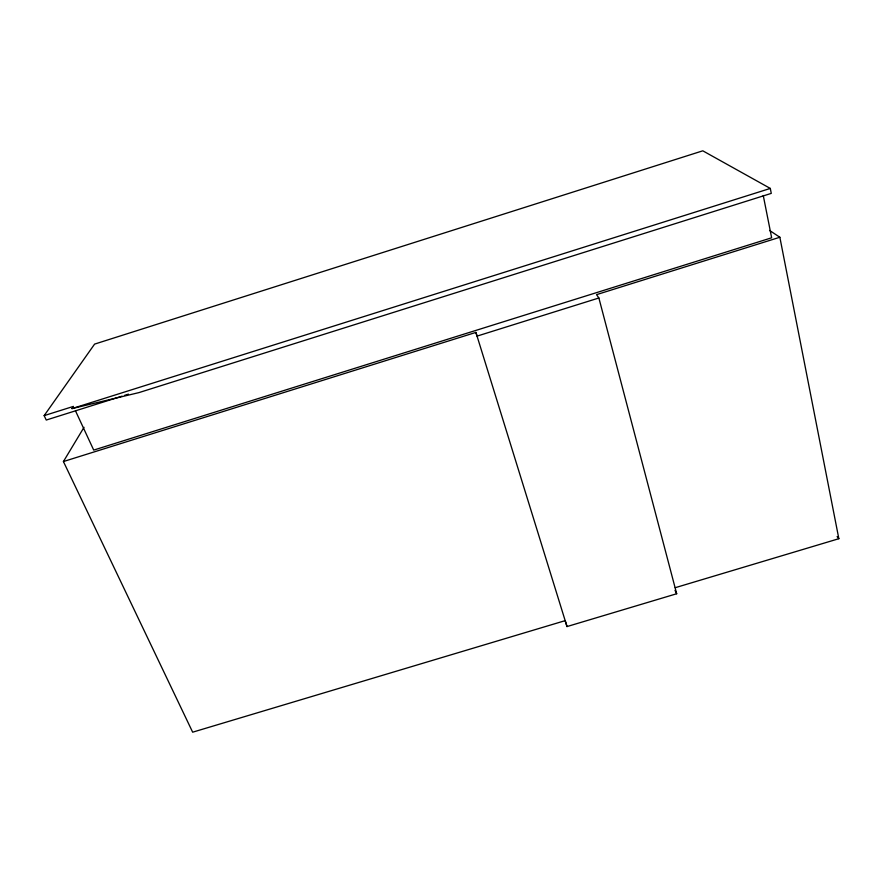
<?xml version="1.0" encoding="UTF-8"?>
<svg xmlns="http://www.w3.org/2000/svg" width="883" height="883" viewBox="0 0 883 883"><rect width="100%" height="100%" fill="white"/><g stroke="black" fill="none" stroke-linecap="round" stroke-linejoin="round"><path stroke-width="1.32" d="M675.208 587.703L838.85 538.707L779.855 237.251L596.533 294.646L598.873 297.99L676.687 593.751L567.007 626.566L565.208 620.639L192.66 732.184L63.421 461.544L84.028 427.306M44.15 415.628L94.602 344.105L702.791 150.816L770.307 188.432L771.267 193.388L138.94 392.604L71.987 408.597L73.421 406.401L44.15 415.628L46.258 420.043L121.975 396.18M71.987 408.597L770.307 188.432M124.558 395.363L128.432 394.149M63.421 461.544L475.904 332.405L567.007 626.566M598.873 297.99L477.03 336.125L475.904 332.405M769.59 230.452L779.855 237.251M837.106 536.588L838.85 538.707M675.009 590.363L676.687 593.751M75.485 410.827L93.708 450.087L771.654 237.792L763.254 195.496"/></g></svg>
